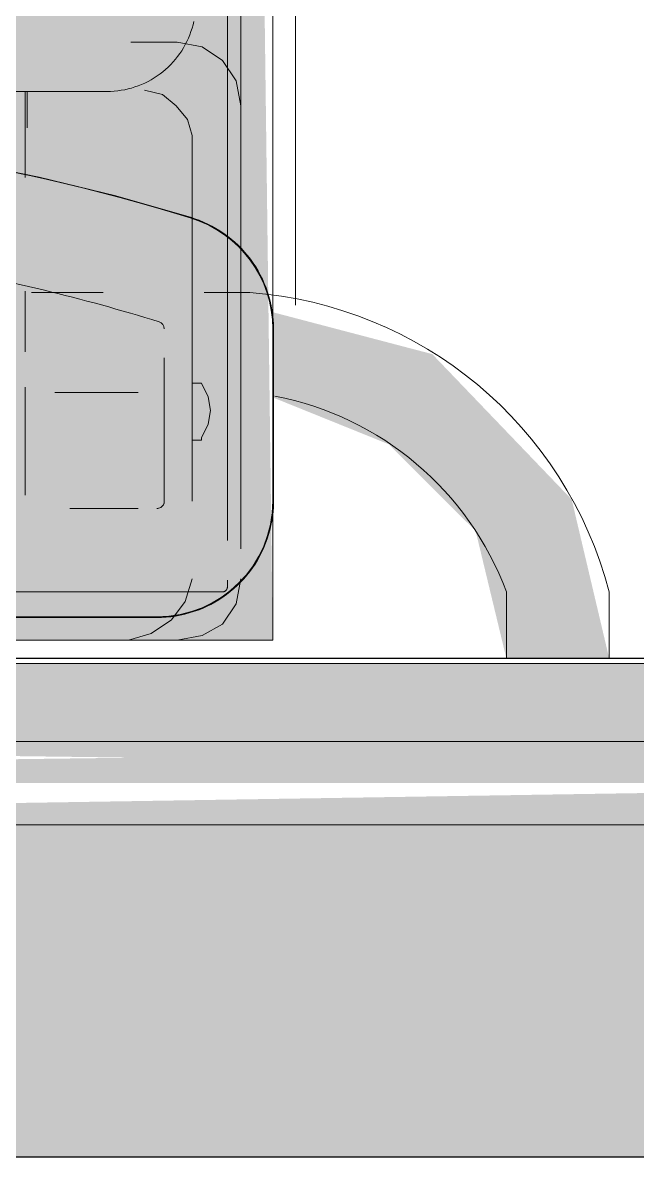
# Model space of a CAD drawing. Header units: metres. Extents: x 149 to 429, y -3 to 162.
# Drawn here: x 364.5384 to 364.723, y 80.4457 to 80.7868 of the extents above; entities that cross this region are included whole.
import ezdxf

# ---------------------------------------------------------------- set-up
doc = ezdxf.new("R2010")
doc.units = ezdxf.units.M
doc.layers.add('1053_ARQ_BASE_MATADOURO_dwg', color=7, linetype='Continuous', lineweight=5, true_color=0x767676)
for name, color, linetype, lineweight in [('A-EQUIPAMENTOS', 7, 'Continuous', 5), ('A-PAREDE', 7, 'Continuous', 30), ('A-WALL', 7, 'Continuous', 9), ('A_lay', 7, 'Continuous', 5), ('P-PIPE', 7, 'Continuous', 5), ('P-SANR-FIXT', 7, 'Continuous', 5)]:
    doc.layers.add(name, color=color, linetype=linetype, lineweight=lineweight)

# ---------------------------------------------------------------- blocks, each defined once
blk = doc.blocks.new('UT_Bacia com caixa acoplada - UT_Bacia com caixa acoplada-3640155-TÉRREO 1_20 - Dependente 2')
at = {"layer": 'P-SANR-FIXT', "color": 9, "true_color": 0xc0c0c0}
for p, q in [((0.186147365608182, 0.09910397061041332), (0.1861473656080434, 0.4288368561511547)), ((-0.1499999999999312, 0.1704735377196123), (0.1500000000002085, 0.1704735377197509)), ((0.1259999999999994, 0.1595600000000009), (0.1259999999999994, 0.1704400000000009)), ((0.1259999999999994, 0.1595600000000009), (0.1259999999999994, 0.1704400000000009)), ((0.1997989407787032, 0.04729894077870239), (0.1997989407787032, 0.09910397061031756)), ((0.1998394813192439, 0.09910397061031756), (0.1998394813192438, 0.04729894077870239)), ((0.2000008217272131, 0.04729894077884037), (0.2000008217273516, 0.09910397061041332)), ((0.1672043461841085, 0.04729894077870246), (0.1672043461841086, 0.09040602553514088)), ((0.1672043461841086, 0.04729894077870244), (0.1672043461841087, 0.09040602553514086)), ((-0.1649999999999998, 0.01249999999999924), (0.165, 0.01249999999999924)), ((0.165, 0.01245945945945865), (-0.1649999999999999, 0.01245945945945865)), ((-0.1649999999997719, 0.01229811905160714), (0.1650000000001877, 0.01229811905160714))]:
    blk.add_line(p, q, dxfattribs=at)
at = {"layer": 'P-SANR-FIXT', "color": 254, "true_color": 0xd3d3d3}
for p, q in [((0.1254039361198851, 0.1446237028165164), (0.1254039361200237, 0.1705494989547373)), ((0.186147365608182, 0.03550016951453327), (0.186147365608182, 0.09910397061041332)), ((0.1672043461841086, 0.09040602553514086), (0.1672043461841085, 0.04729894077870246)), ((0.1672043461841087, 0.09040602553514086), (0.1672043461841086, 0.04729894077870245)), ((0.1388199836378742, 0.04509459459459395), (0.1593711800682697, 0.04509459459459395)), ((0.1388199836378743, 0.04509459459459381), (0.1593711800682698, 0.04509459459459381)), ((0.1861473656080434, 0.02148769150350818), (0.186147365608182, 0.02356000000010899)), ((0.1691056121099667, 0.02000242522456301), (0.1644025596614967, 0.02000242522442441)), ((0.1650000000003263, 0.02000242522449371), (0.1791942856518337, 0.02000242522456301))]:
    blk.add_line(p, q, dxfattribs=at)
at = {"layer": 'P-SANR-FIXT', "color": 254, "true_color": 0xe9e9e9}
for p, q in [((0.1254039361198851, 0.09214260642058035), (0.1254039361198851, 0.110442718001934)), ((0.1254039361200237, 0.04908992771106514), (0.1254039361200237, 0.08160507972344767)), ((0.1593711800682698, 0.04509459459459395), (0.1388199836378742, 0.04509459459459395)), ((0.1593711800682698, 0.04509459459459381), (0.1388199836378742, 0.04509459459459381))]:
    blk.add_line(p, q, dxfattribs=at)
at = {"layer": 'P-SANR-FIXT', "color": 254, "true_color": 0xe0e0e0}
blk.add_line((0.09529359817250953, 0.02000242522456301), (0.1650000000001877, 0.02000242522449371), dxfattribs=at)
at = {"layer": 'P-SANR-FIXT', "color": 9, "true_color": 0xc0c0c0, "flags": 128}
for points in [[(0.1500000000002085, 0.1704735377197509), (0.1510660254542945, 0.1704948610719475), (0.1521303454950132, 0.1705587970159706), (0.1531912574374757, 0.1706652432677602), (0.1542470640486223, 0.1708140295361513), (0.1552960762636416, 0.1710049177948207), (0.1563366158863126, 0.1712376026633872), (0.1573670182750691, 0.1715117118953771), (0.1583856350063335, 0.1718268069748581), (0.159390836510267, 0.1721823838166822), (0.1603810146790762, 0.1725778735738015), (0.1613545854390042, 0.1730126435470851), (0.1623099912843441, 0.1734859981971498), (0.163245703769731, 0.1739971802577209), (0.1641602259546147, 0.1745453719463642), (0.1650520947986664, 0.1751296962733517), (0.1659198835020186, 0.1757492184446421), (0.1667622037877067, 0.1764029473565486), (0.1675777081232616, 0.1770898371824431), (0.1683650918753559, 0.1778087890451876), (0.1691230953980565, 0.1785586527752257), (0.1698505060477543, 0.1793382287503824), (0.1705461601221377, 0.1801462698154322), (0.171208944723348, 0.1809814832770699), (0.1718377995374154, 0.1818425329719263), (0.1724317185305317, 0.1827280414042352), (0.1729897515593864, 0.1836365919494072), (0.1735110058898834, 0.1845667311201843), (0.173994647626179, 0.1855169708925352), (0.1744399030449131, 0.1864857910853982), (0.1748460598325535, 0.1874716417932341), (0.1752124682246071, 0.1884729458650818), (0.1755385420455877, 0.1894881014282448), (0.1758237596476633, 0.190515484450095), (0.1760676647428514, 0.191553451337162)], [(0.1753658744910288, 0.1325345878290856), (0.1526089801758157, 0.1390949596619823), (0.1296079440471254, 0.1447400508453244), (0.1063995628563222, 0.1494608304374629), (0.0830209650623714, 0.1532497461980742), (0.05950955143430838, 0.1561007366701844), (0.03590293521875756, 0.158009240877254), (0.0122388819655087, 0.1589722056196572), (-0.01144475088794461, 0.1589880903591926), (-0.03511007458128479, 0.1580568696837236), (-0.05871922964503974, 0.1561800333476513), (-0.08223444646754179, 0.1533605838888447), (-0.1056181057181511, 0.1496030318247995), (-0.1288327985301348, 0.1449133884373125), (-0.1518413863475624, 0.1392991561555126), (-0.174607060337807, 0.1327693165533268), (-0.1753658744907516, 0.1325345878290164)], [(0.2000008217273516, 0.09910397061041332), (0.1999728248032283, 0.1005036301672271), (0.1998888788197674, 0.1019010505674407), (0.1997491180730067, 0.1032939962363356), (0.199553766149886, 0.1046802387580368), (0.1993031355720268, 0.1060575604402764), (0.1989976272948068, 0.1074237578621089), (0.1986377300664411, 0.1087766453991029), (0.1982240196456845, 0.1101140587199106), (0.1977571578806492, 0.111433858248393), (0.1972378916512335, 0.1127339325868659), (0.1966670516718347, 0.1140122018938144), (0.1960455511652959, 0.1152666212108757), (0.1953743843994936, 0.1164951837349352), (0.1946546250982083, 0.1176959240277785), (0.1938874247228134, 0.1188669211612927), (0.1930740106301888, 0.1200063017898285), (0.1922156841090753, 0.1211122431473687), (0.1913138182993065, 0.12218297596375), (0.1903698559936405, 0.1232167872947406), (0.1893853073302307, 0.1242120232629242), (0.1883617473771217, 0.1251670917028758), (0.1873008136115426, 0.1260804647090352), (0.1862042033016209, 0.1269506810792101), (0.1850736707896853, 0.1277763486529453), (0.1839110246867218, 0.1285561465383129), (0.1827181249783982, 0.1292888272249764), (0.1814968800494491, 0.1299732185801311), (0.1802492436319659, 0.1306082257235797), (0.1789772116775912, 0.1311928327795167), (0.177682819166093, 0.1317261045011408), (0.1763681368496251, 0.1322071877676106), (0.1753658744910288, 0.1325345878290856)], [(0.1650000000001877, 0.01229811905160714), (0.1663996595570709, 0.0123261159757305), (0.1677970799572151, 0.01241006195919145), (0.1691900256261794, 0.01254982270609071), (0.1705762681478805, 0.01274517462914209), (0.1719535898301201, 0.01299580520700129), (0.173319787251814, 0.01330131348415198), (0.1746726747888774, 0.01366121071251764), (0.1760100881097544, 0.01407492113334356), (0.1773298876382367, 0.01454178289817101), (0.1786299619766404, 0.01506104912786395), (0.1799082312836581, 0.01563188910712415), (0.1811626506006502, 0.01625338961366288), (0.182391213124571, 0.01692455637953444), (0.1835919534176916, 0.01764431568075052), (0.1847629505510671, 0.01841151605628402), (0.1859023311796722, 0.01922493014897791), (0.1870082725371431, 0.02008325666988349), (0.1880790053534551, 0.02098512247972158), (0.1891128166845843, 0.02192908478538757), (0.1901080526526293, 0.02291363344886668), (0.1910631210926502, 0.02393719340204498), (0.1919764940987403, 0.02499812716748548), (0.1928467104689153, 0.02609473747747652), (0.1936723780427197, 0.02722526998927351), (0.1944521759280873, 0.0283879160923063), (0.1951848566146815, 0.02958081580076851), (0.1958692479699748, 0.03080206072944038), (0.1965042551133542, 0.03204969714699291), (0.1970888621692218, 0.03332172910150621), (0.1976221338907766, 0.03461612161293506), (0.198103217157385, 0.03593080392947232), (0.1985313423379197, 0.03726367283997879), (0.1989058245238073, 0.03861259603846011), (0.1992260646234692, 0.03997541553553129), (0.1994915503206503, 0.04134995111070112), (0.1997018568951109, 0.04273400380027852), (0.1998566479013854, 0.04412535941521801), (0.1999556757067159, 0.04552179208342932), (0.1999987818876067, 0.0469210678103138), (0.2000008217272131, 0.04729894077884037)]]:
    blk.add_lwpolyline(points, dxfattribs=at)
at = {"layer": 'P-SANR-FIXT', "color": 254, "true_color": 0xd3d3d3, "flags": 128}
for points in [[(0.1861473656080434, 0.02148769150350818), (0.1861461775535921, 0.02142829669387938), (0.186142615290263, 0.02136899690336359), (0.1861366845175755, 0.0213098869988833), (0.1861283947229011, 0.02125106154367313), (0.186117759168434, 0.02119261464585161), (0.186104794868737, 0.02113463980803263), (0.1860895225639903, 0.02107722977769918), (0.1860719666864483, 0.02102047639847806), (0.1860521553219074, 0.02096447046390949), (0.1860301201643812, 0.02090930157128605), (0.1860058964655087, 0.02085505797909536), (0.1859795229777261, 0.0208018264657796), (0.1859510418930018, 0.0207496921900196), (0.1859204987753354, 0.02069873855580099), (0.185887942486741, 0.02064904707810401), (0.1858534251108751, 0.02060069725247431), (0.1858170018679321, 0.02055376642847477), (0.185778731027044, 0.02050832968528575), (0.1857386738136916, 0.02046445971215653), (0.1856968943108775, 0.02042222669162893), (0.185653459356834, 0.02038169818747356), (0.1856084384381571, 0.02034293903678426), (0.1855619035789212, 0.02030601124581499), (0.1855139292246648, 0.02027097389101436), (0.1854645921244359, 0.02023788302491157), (0.1854139712068776, 0.02020679158595249), (0.1853621474547887, 0.020177749313395), (0.1853092037749713, 0.02015080266899604), (0.1852552248660006, 0.02012599476147079), (0.1852002970826663, 0.02010336527843665), (0.1851445082979208, 0.02008295042182235), (0.1850879477616381, 0.02006478285145495), (0.1850307059588195, 0.02004889163128028), (0.1849728744637781, 0.02003530218403848), (0.1849145457950184, 0.02002403624982053), (0.1848558132656785, 0.02001511185183226), (0.1847967708353594, 0.02000854326714835), (0.1847375129594595, 0.02000434100411931), (0.1846781344375384, 0.0200025117854615)], [(0.1769640175246368, 0.02000242522449371), (0.1749413161252611, 0.02000242522442441), (0.1726915698226949, 0.02000242522449371), (0.1702183777308768, 0.02000242522456301), (0.1691056121099667, 0.02000242522456301)], [(0.1826626773286087, 0.02000242522442441), (0.1835244688099723, 0.02000242522449371), (0.1841454841748499, 0.02000242522449371), (0.184524729930871, 0.02000242522449371), (0.1846615993659834, 0.02000242522449371)], [(0.1846620993290289, 0.02000242522449371), (0.184540801287604, 0.02000242522442441), (0.1841771012143661, 0.02000242522449371), (0.1835715809520854, 0.02000242522449371), (0.1827252092035487, 0.02000242522442441)]]:
    blk.add_lwpolyline(points, dxfattribs=at)
at = {"layer": 'P-SANR-FIXT', "color": 254, "true_color": 0xe0e0e0, "flags": 128}
for points in [[(0.1644025596614967, 0.02000242522442441), (0.1593392881397787, 0.02000242522449371), (0.1539238976989247, 0.02000242522449371), (0.1481650518084971, 0.02000242522449371), (0.1420719633935027, 0.02000242522442441), (0.1356543800954794, 0.02000242522449371), (0.1289225686787941, 0.02000242522449371), (0.1218872986055747, 0.02000242522442441), (0.1213221542360221, 0.02000242522449371)], [(0.1827252092035487, 0.02000242522442441), (0.1816393399834582, 0.02000242522449371), (0.1803157104504793, 0.02000242522449371), (0.1787564381299726, 0.02000242522449371), (0.1769640175246368, 0.02000242522449371)]]:
    blk.add_lwpolyline(points, dxfattribs=at)
at = {"layer": 'P-SANR-FIXT', "color": 9, "true_color": 0xc0c0c0}
for centre, radius, start, end in [((1.624300693947589e-15, -0.4330317257974887), 0.5919690886741392, 72.77283756524945, 107.2271624347516), ((1.658140291738164e-15, -0.4330317257974888), 0.5919285481335987, 72.77283756524913, 107.2271624347512), ((0.165, 0.0991039706103174), 0.03479894077870305, 359.9999999999995, 72.77283756525519), ((0.1650000000000001, 0.0991039706103174), 0.03483948131924376, 2.510521122251465e-13, 72.77283756525581), ((0.165, 0.04729894077870246), 0.03479894077870315, 269.9999999999993, 359.9999999999992), ((0.165, 0.04729894077870246), 0.03483948131924378, 269.9999999999996, 359.9999999999996)]:
    blk.add_arc(centre, radius, start, end, dxfattribs=at)
at = {"layer": 'P-SANR-FIXT', "color": 254, "true_color": 0xd3d3d3}
for centre, radius, start, end in [((1.632760593395233e-15, -0.4330317257974887), 0.559333953539004, 72.77283756524872, 80.17432003299011), ((1.632760593395233e-15, -0.4330317257974887), 0.5593339535390041, 72.77283756524908, 80.17432003299047), ((0.1650000000000001, 0.0991039706103174), 0.002204346184108491, 359.9999999999991, 72.7728375652475), ((0.1650000000000001, 0.0991039706103174), 0.002204346184108494, 0, 72.77283756524767), ((0.1650000000000001, 0.0991039706103174), 0.002204346184108613, 0, 72.77283756525547), ((0.1650000000000001, 0.0991039706103174), 0.002204346184108613, 0, 72.77283756525547), ((0.165, 0.04729894077870246), 0.00220434618410855, 269.9999999999988, 4.452776554048923e-13), ((0.165, 0.04729894077870246), 0.002204346184108606, 269.9999999999994, 359.9999999999994), ((0.165, 0.04729894077870246), 0.002204346184108609, 269.9999999999994, 359.9999999999995), ((0.165, 0.04729894077870246), 0.002204346184108552, 284.9999999999995, 345.0000000000002)]:
    blk.add_arc(centre, radius, start, end, dxfattribs=at)
at = {"layer": 'P-SANR-FIXT', "color": 254, "true_color": 0xe9e9e9}
for centre, radius, start, end in [((1.632760593395233e-15, -0.4330317257974887), 0.5593339535390044, 72.77283756524912, 80.17432003299047), ((1.632760593395233e-15, -0.4330317257974887), 0.5593339535390045, 72.77283756524947, 80.17432003299083), ((0.165, 0.04729894077870246), 0.002204346184108559, 269.9999999999989, 284.9999999999995)]:
    blk.add_arc(centre, radius, start, end, dxfattribs=at)
at = {"layer": 'P-SANR-FIXT', "color": 254, "true_color": 0xe0e0e0}
blk.add_arc((0.165, 0.04729894077870246), 0.002204346184108559, 345, 8.014997797288062e-13, dxfattribs=at)
blk = doc.blocks.new('1053_ARQ_BASE_MATADOURO_dwg_acoplada-V66-TÉRREO 1_20 - Dependente 2')
at = {"layer": 'A-EQUIPAMENTOS', "true_color": 0xe2e2e2}
blk.add_hatch(color=254, dxfattribs=at).paths.add_polyline_path([(0.1649999980029996, -0.005489761105573962), (0.1997696612393615, -0.005489781288346058), (0.1932022283684622, -0.5155492434685154), (0.1644932581745656, -0.5792546615225658), (0.1301240513139586, -0.6172043944295984), (0.06636057287648692, -0.6526861470431399), (-0.004604764543482816, -0.6649615169414156), (-0.0926122259146363, -0.642636056549907), (-0.1350053938471286, -0.613463687302188), (-0.1883187893495029, -0.536416079373882), (-0.2002441271948293, -0.4896561137791525), (-0.1951718809596067, -0.0054898249830223), (0.1341397767864353, -0.005489766578748277)])
at = {"layer": 'A-EQUIPAMENTOS', "color": 9, "true_color": 0xc3c3c3}
for p, q in [((0.1901999797754466, -0.02394573531660153), (0.18883287011793, -0.01642663219977494)), ((0.1901999797754466, -0.0991040989402518), (0.1901999797754466, -0.03297610276038504)), ((0.1997697473784789, -0.04729906910632253), (0.1997697473784789, -0.09899340442184167))]:
    blk.add_line(p, q, dxfattribs=at)
at = {"layer": 'A-EQUIPAMENTOS', "color": 254, "true_color": 0xd5d5d5}
blk.add_line((0.1755577805665562, -0.09910409894357836), (0.1755577805664176, -0.04729906911193612), dxfattribs=at)
at = {"layer": 'A-EQUIPAMENTOS', "color": 254, "true_color": 0xe1e1e1}
blk.add_line((0.1783492950643173, -0.06632613470190409), (0.1783492950643173, -0.06564257987307646), dxfattribs=at)
at = {"layer": 'A-EQUIPAMENTOS', "color": 253, "true_color": 0xaaaaaa}
for p, q in [((0.1997697473784789, -0.09899340442184167), (0.1997697473786175, -0.4897107035869385)), ((0.190199979775258, -0.1626860492531819), (0.190199979775258, -0.4897107035869795))]:
    blk.add_line(p, q, dxfattribs=at)
at = {"layer": 'A-EQUIPAMENTOS', "color": 253, "true_color": 0xaaaaaa, "flags": 128}
for points in [[(-0.2002302526214302, -0.4897107035869385), (-0.2002302526214302, -0.1278460692934097), (-0.2043315815941187, -0.1278460692934097), (-0.2043315815941187, -0.095035437511278), (-0.2002302526212916, -0.095035437511278), (-0.2002302526214302, -0.005489754939156774), (-0.1758182758470433, -0.005489754939156774), (-0.1743064813423105, -0.00548975493908747), (-0.1722558168559663, -0.005489754939156774), (-0.1700770061750111, -0.005489754939156774), (-0.162686049252934, -0.005489754939156774), (2.772139851003885e-13, -0.00548975493908747), (0.1640531589110051, -0.00548975493908747), (0.1715111766027952, -0.00548975493908747), (0.1977190828922732, -0.005489754939156774), (0.1997697473786175, -0.00548975493908747), (0.1997697473786175, -0.007251202221284075), (0.1997697473786175, -0.009217759091989138), (0.1997697473784789, -0.04729906910632253)], [(0.1694057871073848, -0.01164174839825882), (0.1632537936480749, -0.007540419425501023), (0.1564182453602145, -0.005489754939156774)], [(0.18883287011793, -0.01642663219977494), (0.1847315411449643, -0.01027463874074219), (0.1785795476859315, -0.006856864596673404), (0.171060444569105, -0.005489754939156774)], [(0.1785795476859315, -0.1838975652545023), (0.1847315411451029, -0.1797962362818138), (0.18883287011793, -0.1736442428226425), (0.1901999797755853, -0.1661251397058852), (0.1901999797754466, -0.0991040989402518)]]:
    blk.add_lwpolyline(points, dxfattribs=at)
at = {"layer": 'A-EQUIPAMENTOS', "color": 9, "true_color": 0xc3c3c3, "flags": 128}
for points in [[(0.1755577805664176, -0.02394573531660153), (0.1735071160800733, -0.01711018702867186), (0.1694057871073848, -0.01164174839825882)], [(0.1783492950641787, -0.0827314505930046), (0.1803999595508001, -0.07863012162017749), (0.1810835143796277, -0.07452879264741968)], [(0.1612031291617306, -0.1709100235074706), (0.1666715677920743, -0.1695429138498847), (0.1707728967650401, -0.1661251397059545), (0.1741906709089009, -0.1620238107331274), (0.175557780566279, -0.1572389269316113), (0.1755577805665562, -0.09910409894357836)], [(0.1571461034235817, -0.1852646749122268), (0.1710604445692436, -0.1852646749122268), (0.1785795476859315, -0.1838975652545023)]]:
    blk.add_lwpolyline(points, dxfattribs=at)
at = {"layer": 'A-EQUIPAMENTOS', "color": 254, "true_color": 0xe1e1e1, "flags": 128}
blk.add_lwpolyline([(0.1783492950643173, -0.06564257987307646), (0.1776657402356283, -0.06564257987307646), (0.175615075749284, -0.06564257987307646)], dxfattribs=at)
at = {"layer": 'A-EQUIPAMENTOS', "color": 254, "true_color": 0xd5d5d5, "flags": 128}
for points in [[(0.1810835143796277, -0.07452879264741968), (0.1803999595506615, -0.07042746367466189), (0.1783492950643173, -0.06632613470190409)], [(0.1756150757490068, -0.0827314505930046), (0.1776657402354896, -0.0827314505929353), (0.1783492950641787, -0.0827314505930046)]]:
    blk.add_lwpolyline(points, dxfattribs=at)
blk = doc.blocks.new('1053_ARQ_BASE_MATADOURO_dwg_A$C51235BF3-4039629-TÉRREO 1_20 - Dependente 2')
at = {"layer": 'A-EQUIPAMENTOS', "true_color": 0xe2e2e2}
h = blk.add_hatch(color=254, dxfattribs=at)
h.paths.add_polyline_path([(0.03252464786073506, 0.1103316731749334), (0.04294929664916308, 0.06711125300122603), (0.07827734072991553, 0.03689087583250093), (0.1021017206081444, 0.03033174516735417), (0.2979131561454204, 0.02035706310665101), (0.293811893789193, 0.0003317482766969988), (0.06308623029028713, 0.01089390298534909), (0.03626650298607674, 0.0279185228962735), (0.006965925608598263, 0.07205714328199156), (0.00162709760480866, 0.1103316731749334)])
h.paths.add_polyline_path([(0.7990085657221877, 0.1103316247461353), (0.7877343411841001, 0.06253360436969452), (0.745843223338091, 0.01882288304598406), (0.697913241232697, 0.00622688877173332), (0.6979829578296489, 0.0318760890879923), (0.7326968719832978, 0.04590326353800483), (0.7588779297559595, 0.07199615843601041), (0.7681110153918294, 0.1103316247461353)])
at = {"layer": 'A-EQUIPAMENTOS', "color": 253, "true_color": 0xaaaaaa}
for p, q in [((0.768111015408067, 0.09033163078129293), (0.768111015408067, 0.1103315427899361)), ((0.7990085656929296, 0.09033162519335747), (0.7990085656929296, 0.1103315390646458)), ((0.6773377602317877, 0.0003317482769489289), (0.6910290277737658, 0.0003317482769489289))]:
    blk.add_line(p, q, dxfattribs=at)
at = {"layer": 'A-EQUIPAMENTOS', "color": 254, "true_color": 0xe1e1e1}
for p, q in [((0.6324630144992007, 0.03033174574375153), (0.6575096187622523, 0.03033174574375153)), ((0.6254778368086974, 0.0003317482769489289), (0.6469701768007621, 0.0003317482769489289))]:
    blk.add_line(p, q, dxfattribs=at)
at = {"layer": 'A-EQUIPAMENTOS', "color": 253, "true_color": 0xaaaaaa}
for centre, radius, start, end in [((0.6820759854454082, 0.1208487115800381), 0.1208491658938303, 274.2486178663262, 345.3731910626143), ((0.6810312305751722, 0.1226894240826368), 0.09289734084292371, 280.8648657057404, 339.615542531289)]:
    blk.add_arc(centre, radius, start, end, dxfattribs=at)
blk = doc.blocks.new('1053_ARQ_BASE_MATADOURO_dwg_arq geral tgov-4039641-TÉRREO 1_20 - Dependente 2')
at = {"layer": 'A_lay', "true_color": 0xaaaaaa}
h = blk.add_hatch(dxfattribs=at)
h.set_pattern_fill('FP_9', color=253, style=0, pattern_type=2)
h.set_pattern_definition([(90, (-0.43, 0), (-0.6125, 3.750480822388769e-17), []), (180, (-0.43, 0), (-7.500961644777538e-17, -0.6125), [])])
h.paths.add_polyline_path([(27.30238928855948, -2.570337811494816), (27.30238937691312, -2.549518608942644), (27.27170287193929, -2.571677469851378)])
h.paths.add_polyline_path([(27.23822966532315, -2.59033772349344), (27.30238937691312, -2.580337723717119), (27.29379406891217, -2.571677469851378), (27.23822966532315, -2.585054363854047)])
h.paths.add_polyline_path([(27.3209123826471, -2.525965454940798), (27.21503976300799, -2.507924567626977), (27.23822966532315, -2.570060466046597), (27.3153142934517, -2.536052139756882)])
h.paths.add_polyline_path([(27.33702868479491, -2.507924560315598), (27.24948530999127, -2.507924567626977), (27.3233095365749, -2.523282083373389)])
h.paths.add_polyline_path([(27.35672808598408, -2.493883603560296), (27.30917311955471, -2.505130035378884), (27.33702868479491, -2.507924560315598), (27.35146937251428, -2.497631827763021)])
h.paths.add_polyline_path([(28.2782296101795, -2.59033772349344), (28.29720073472702, -2.585054363854047), (28.29720073472702, -2.288682321495872), (28.25102760361209, -2.280115678572663), (28.20579604516353, -2.240221685331974), (28.18822959356467, -2.190702740465429), (28.19446005173072, -1.562142776500971), (28.22696289356237, -1.515864624170902), (28.27822947128199, -1.491993300877268), (28.29720073472702, -1.480848711485658), (28.29720073472702, -0.939972544600431), (28.19719208133775, -0.9432622871224982), (28.10122347017806, -0.9048821855126955), (28.03043415518333, -0.8336100634186403), (27.99355571237844, -0.741401484566017), (27.98966289051396, -0.6403377242385144), (27.37822966801479, -0.6403377205131743), (27.37822966801479, -0.5203377028739371), (26.37822966848032, -0.520337702706292), (26.3782296684806, -0.640337720513313), (26.29822966561201, -0.6403377242385144), (26.30822966550476, -1.700337722897181), (26.34143168639411, -1.710337722673918), (26.39822966614153, -1.740337724016285), (26.39822966614167, -1.790337722748401), (26.72322966542564, -1.797036452409483), (26.7465259562196, -1.827396769664814), (26.74822966486693, -1.896120293065797), (26.75034599474685, -2.178598902248011), (26.77892799903319, -2.186205896534791), (26.80204625579683, -2.207883884828705), (26.81187604373725, -2.238013011030155), (26.80204625579683, -2.275396666369445), (26.7789279984868, -2.297440653648266), (26.75640653562725, -2.309896412533505), (26.75640653562725, -2.490337723865969), (27.59457417309751, -2.480337688741469), (27.59903291879073, -2.099153452963316), (27.63298705113763, -2.011691849101558), (27.66554176331439, -1.975038405736351), (27.75067084228437, -1.930644782104506), (27.84667996766421, -1.93064478479459), (27.93180906236664, -1.975038358556124), (27.98676396392836, -2.053763900475941), (27.99867552054101, -2.10610550415029), (27.99867552054101, -2.481047791899435), (28.05964020906427, -2.508580337152541), (28.08934763992788, -2.543755948195524), (28.0997708450305, -2.590337669476839), (28.21352892486064, -2.59033772349344)])
h.paths.add_polyline_path([(27.21472966601141, -2.57033772394059), (27.22822966538285, -2.570337723717156), (27.21472966601141, -2.556837724298451)])
h.paths.add_polyline_path([(27.10763988865073, -1.896120293065797), (27.10738417087107, -1.840337721630836), (27.10763988865073, -1.786941532477589), (27.13519055501099, -1.786943826824306), (27.13519055501099, -1.895993994118316)])
h.paths.add_polyline_path([(27.53222736238976, -1.894173905253273), (27.53222736238976, -1.784995144631799), (27.55977861837059, -1.784997439011782), (27.55977802886632, -1.894047606303783), (27.54743351784015, -1.894104196541812)])
h.paths.add_polyline_path([(26.32751898751469, -1.890337724238542), (26.3482296663278, -1.890337724238542), (26.3366841162531, -1.815337722019201), (26.29822966561187, -1.780337723195584), (26.29822966561187, -1.890337724238542), (26.31081785591498, -1.890337724238542)])
h.paths.add_polyline_path([(26.3499333751409, -1.827396769560304), (26.3482296663278, -1.809970794347885), (26.34158136079145, -1.817275883530558), (26.34822966635704, -1.825332232586527)])
h.paths.add_polyline_path([(26.35492839631322, -1.81533772201934), (26.35492839631322, -1.800376931998303), (26.3499333751409, -1.81055682404742), (26.3511696363575, -1.811740090051579)])
h.paths.add_polyline_path([(26.37322966643412, -1.797036452239065), (26.38172966490758, -1.756837723866179), (26.31822966539765, -1.756837723866179), (26.32356139766068, -1.772925913601688), (26.36293980771658, -1.792041431427745)])
h.paths.add_polyline_path([(26.36287432743597, -1.804982383168808), (26.3617646317422, -1.792041431427745), (26.35492839631322, -1.79932013546648)])
h.paths.add_polyline_path([(27.34786234283815, -1.771114109083926), (27.27506703080172, -1.7583724148571), (27.24850880610764, -1.720935761928536), (27.24850880610764, -1.661817016482456), (27.29181939852003, -1.604163127019848), (27.30299252830442, -1.591215172782416), (27.34174817998438, -1.595922693610123), (27.38442353496798, -1.633975697681172), (27.40751240786629, -1.672555740922617), (27.40751240786629, -1.740424253913311), (27.36061478615749, -1.769272857043213)])
h.paths.add_polyline_path([(26.31822966535939, -1.723837723866169), (26.3677101844444, -1.720857204111028), (26.31822966516493, -1.710337722673918)])
h.paths.add_polyline_path([(27.00924989418134, -1.531367190182114), (27.04515698245494, -1.30411448326014), (27.05132526820166, -1.218650637937614), (27.06215617700432, -1.219517212085273), (27.11111863527904, -1.236479954793963), (27.07218378728025, -1.358126250678915), (27.06215617700432, -1.362774069362739), (27.04972988164878, -1.371627539583976), (27.01044978150976, -1.526178818195949)])
h.paths.add_polyline_path([(27.03278437361581, -1.63853756897141), (26.99851050542205, -1.580173972993804), (27.01996065094158, -1.526178818195949), (27.05518459273087, -1.527334154423657), (27.06215617700432, -1.593679527359752), (27.04797819256276, -1.619813605880171), (27.04201958230732, -1.627156644446533)])
h.paths.add_polyline_path([(27.60075402515934, -1.36147697025434), (27.57152607217763, -1.347345711663243), (27.53765904332986, -1.329645516350773), (27.53000316233393, -1.034688225015834), (27.50221530906862, -1.003584869205661), (27.4549882872962, -0.9264530185608563), (27.42457038350402, -0.9476123116909462), (27.39385051503342, -1.019324280321442), (27.39391229092142, -0.9329966399816813), (27.41437399073023, -0.9316525831817725), (27.41509064286928, -0.9005756843836091), (27.44735293951825, -0.8248050250115643), (27.4688136564879, -0.8248050250111485), (27.48434111347894, -0.833610063418571), (27.50347176703598, -0.8821891717312811), (27.50920236491197, -0.925423641873755), (27.55623527632745, -0.9256554264574016), (27.55437428341252, -0.9603882190453981), (27.52443430386505, -0.96107079088681), (27.53342753104533, -1.021757256239588), (27.55471980432043, -1.031945077292497), (27.61077329052325, -1.23418944269311), (27.55744003107272, -1.236479954793963), (27.55559536349035, -1.334182113408833), (27.58649260865052, -1.347345711663243), (27.59299987420014, -1.264206394820589), (27.61450489870558, -1.26423797197629), (27.6041789686914, -1.361010085456565)])
h.paths.add_polyline_path([(27.07582407910371, -1.347888682037496), (27.10108747344925, -1.266988560557244), (27.07166964875082, -1.266596270724954), (27.0755285068, -1.342105028622029)])
h.paths.add_polyline_path([(27.55530783446628, -1.234443705465268), (27.60376582418123, -1.206167745962373), (27.55437428341252, -1.03079781122504), (27.55527779075779, -1.227889936564977)])
at = {"layer": 'A-PAREDE', "color": 253, "true_color": 0xaaaaaa}
blk.add_line((28.29822966561187, -2.740337723866105), (24.19822966551874, -2.740337723866105), dxfattribs=at)
at = {"layer": 'A-PAREDE', "color": 253, "true_color": 0xaaaaaa, "flags": 128}
blk.add_lwpolyline([(28.29822966561187, -2.590337723493576), (26.29822966561187, -2.590337723493576), (26.29822966561187, -0.6403377242386341), (26.34822966565844, -0.6403377242386341), (26.34822966565844, -0.49033772200346), (26.09822966565844, -0.49033772200346), (26.09822966565844, -0.6403377242386341), (26.148229665705, -0.6403377242386341), (26.148229665705, -2.590337723493576), (24.19822966551874, -2.590337723493576)], dxfattribs=at)
at = {"extrusion": (0, 0, -1), "zscale": -1}
for name, p, rotation in [('1053_ARQ_BASE_MATADOURO_dwg_acoplada-V66-TÉRREO 1_20 - Dependente 2', (-27.79890577413606, -2.590337812900723), 179.9999898619997), ('1053_ARQ_BASE_MATADOURO_dwg_A$C51235BF3-4039629-TÉRREO 1_20 - Dependente 2', (-27.30076227930838, -2.480006044730721), 180)]:
    blk.add_blockref(name, p, dxfattribs=dict(at, rotation=rotation))
blk = doc.blocks.new('1053_ARQ_BASE_MATADOURO_dwg-3625622-TÉRREO 1_20 - Dependente 2')
blk.add_blockref('1053_ARQ_BASE_MATADOURO_dwg_arq geral tgov-4039641-TÉRREO 1_20 - Dependente 2', (130.2097949645677, 83.1860339743535))

msp = doc.modelspace()

# ---------------------------------------------------------------- hatches: boundary and pattern name
at = {"layer": 'A-WALL', "true_color": 0xffd4aa, "transparency": 33554483}
h = msp.add_hatch(color=41, dxfattribs=at)
h.paths.add_polyline_path([(373.1630617847296, 80.44569625048727), (373.3130617846366, 80.44569625048727), (373.3130617846366, 80.59419625048731), (360.6145617847063, 80.59419625048739), (360.6145617847063, 80.44569625048734), (373.113061781889, 80.44569625048727)])
h.paths.add_polyline_path([(361.5782856937424, 80.54612217728693), (361.5782856937424, 80.57027032294408), (362.2660717854515, 80.55976566216555), (362.2660717854515, 80.54612217728693), (361.6350654753875, 80.54612217728693)])
h.paths.add_polyline_path([(364.2296378924898, 80.54612217728686), (364.2296378924898, 80.57027032294401), (364.9167824628718, 80.5614314881792), (364.9130617847296, 80.54612217728686), (364.7146029641482, 80.54612217728686)])
h.paths.add_polyline_path([(363.5218220803493, 80.54612217728686), (363.4100517841941, 80.55496101205169), (363.4100517841941, 80.57027032294401), (364.0978378759033, 80.5614314881792), (364.0978378759033, 80.54612217728686), (363.5510428165421, 80.54612217728686)])
h.paths.add_polyline_path([(360.7630617847063, 80.54612217728693), (360.7593411067739, 80.55496101205162), (360.7630617847063, 80.57027032294408), (361.4464856771559, 80.55881621675279), (361.4464856771559, 80.54612217728693), (360.7830618401386, 80.54612217728693)])
h.paths.add_polyline_path([(369.5930617846644, 80.55012217803105), (369.471003810937, 80.55896101279586), (369.471003810937, 80.57427032368827), (369.9660717847064, 80.56543148892344), (369.9660717847064, 80.55012217803105), (369.6130617846829, 80.55012217803105)])
h.paths.add_polyline_path([(365.5208222968419, 80.55012217803105), (365.5100517846599, 80.55896101279586), (365.5208222968419, 80.57427032368827), (366.5051197564819, 80.56543148892344), (366.5051197564819, 80.55012217803105), (365.5236945182227, 80.55012217803105)])
h.paths.add_polyline_path([(368.6930617846411, 80.55012217803105), (368.5705971513564, 80.55896101279586), (368.5705971513564, 80.57427032368827), (369.3392038109371, 80.56543148892344), (369.3392038109371, 80.55012217803105), (368.7130617846598, 80.55012217803105)])
h.paths.add_polyline_path([(366.636919756482, 80.55012217803105), (366.636919756482, 80.57427032368827), (367.4071617836955, 80.56543148892344), (367.4071617836955, 80.55012217803105), (366.7443383851329, 80.55012217803105)])
h.paths.add_polyline_path([(368.0216566125692, 80.55012217803105), (367.8200517847297, 80.55896101279586), (367.8200517847297, 80.57427032368827), (368.4387971513563, 80.56543148892344), (368.4387971513563, 80.55012217803105)])
at = {"layer": 'P-PIPE', "true_color": 0x69503c}
for points in [[(364.8930617292972, 80.55819625011537), (364.9167824628718, 80.56902156766274), (364.9130617847296, 80.57027032294401), (364.2296378924898, 80.5614314881792), (364.2296378924898, 80.55819625011537), (364.8283610439784, 80.55819625011537)], [(364.9167824628718, 80.54612217728686), (364.9130617847296, 80.55819625011537), (364.2296378924898, 80.54737093256806), (364.2296378924898, 80.54612217728686), (364.9130617847296, 80.54612217728686)]]:
    msp.add_hatch(color=27, dxfattribs=at).paths.add_polyline_path(points)

# ---------------------------------------------------------------- linework, layer by layer
at = {"layer": 'A-WALL', "color": 253, "true_color": 0xaaaaaa}
for p, q in [((364.9120328538447, 80.59569625048721), (362.9130617847296, 80.59569625048724)), ((364.9135328538447, 80.59419625048722), (362.9130617847296, 80.59419625048723))]:
    msp.add_line(p, q, dxfattribs=at)
at = {"layer": 'A-WALL', "color": 253, "true_color": 0xbbb2aa}
msp.add_line((360.6130617847062, 80.44569625048726), (373.3130617846364, 80.44569625048713), dxfattribs=at)
at = {"layer": 'P-PIPE'}
for p, q in [((364.9167824628718, 80.57069625011545), (364.2296378924898, 80.57069625011545)), ((364.2296378924898, 80.54569625011544), (364.9167824628718, 80.54569625011544))]:
    msp.add_line(p, q, dxfattribs=at)

# ---------------------------------------------------------------- block references
at = {"layer": '1053_ARQ_BASE_MATADOURO_dwg', "color": 253, "true_color": 0xaaaaaa}
msp.add_blockref('1053_ARQ_BASE_MATADOURO_dwg-3625622-TÉRREO 1_20 - Dependente 2', (206.4050371545499, 0), dxfattribs=at)
at = {"layer": 'P-SANR-FIXT', "color": 9, "true_color": 0xc0c0c0, "rotation": 1.010198601586461e-05}
msp.add_blockref('UT_Bacia com caixa acoplada - UT_Bacia com caixa acoplada-3640155-TÉRREO 1_20 - Dependente 2', (364.4137378924897, 80.59569628982646), dxfattribs=at)

doc.saveas('drawing.dxf')
